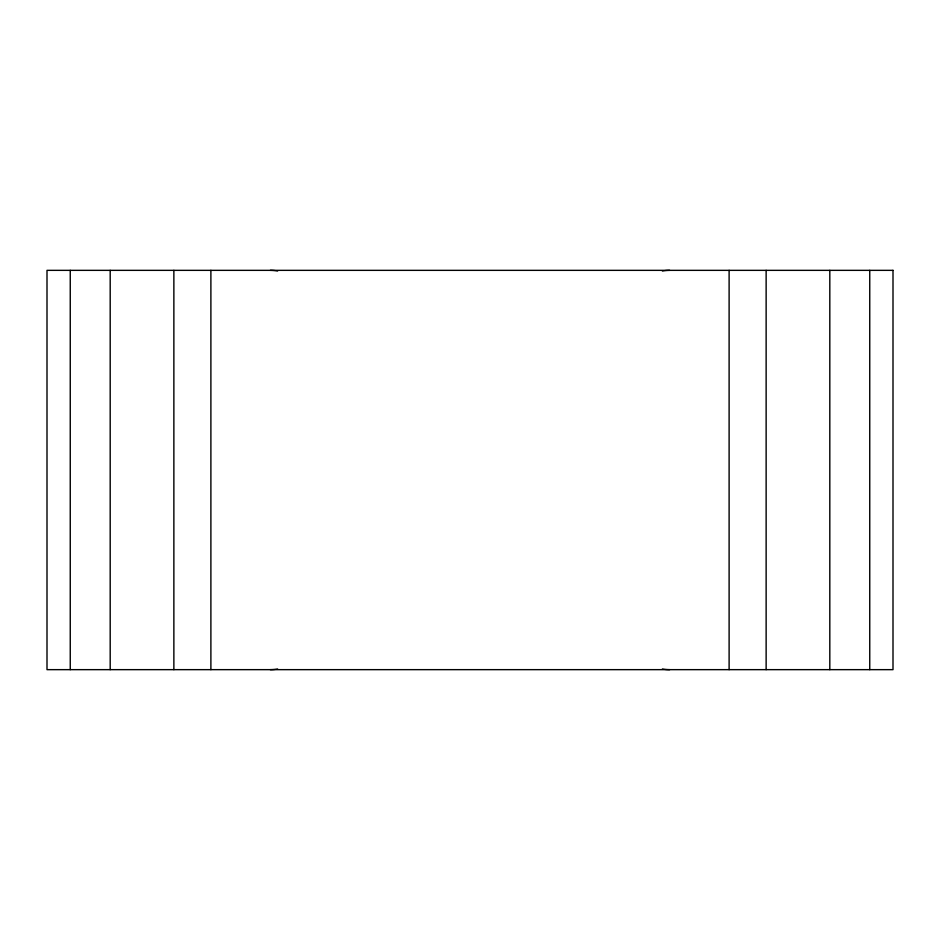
<?xml version="1.0" encoding="UTF-8"?>
<svg xmlns="http://www.w3.org/2000/svg" width="940" height="940" viewBox="0 0 940 940"><rect width="100%" height="100%" fill="white"/><g stroke="black" fill="none" stroke-linecap="round" stroke-linejoin="round"><path stroke-width="1.41" d="M869.747 270.344L869.747 669.656M829.809 270.344L829.809 669.656M766.135 270.344L766.135 669.656M729.111 270.344L729.111 669.656M210.889 270.344L210.889 669.656M173.865 270.344L173.865 669.656M110.192 270.344L110.192 669.656M70.253 270.344L70.253 669.656M669.656 669.656A39.926 39.926 0 0 1 662.383 668.986M662.383 271.014A39.926 39.926 0 0 1 669.656 270.344M277.617 668.986A39.926 39.926 0 0 1 270.344 669.656M270.344 270.344A39.926 39.926 0 0 1 277.617 271.014M893 270.344L47 270.344L47 669.656L893 669.656L893 270.344"/></g></svg>
